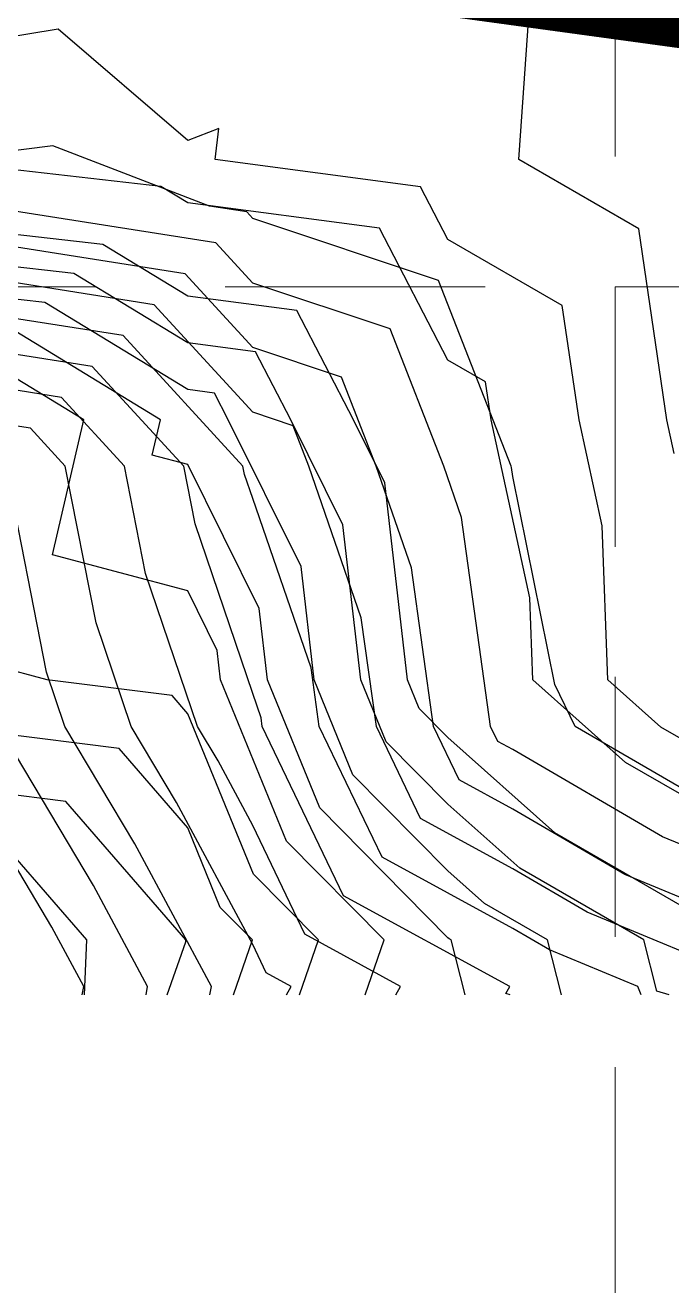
# Model space of a CAD drawing. Header units: inches. Extents: x 2468858 to 2474627, y 7110391 to 7114000.
# Drawn here: x 2470257.5 to 2470307.2, y 7111218.4 to 7111315.3 of the extents above; entities that cross this region are included whole.
import ezdxf

# ---------------------------------------------------------------- set-up
doc = ezdxf.new("R2010")
doc.units = ezdxf.units.IN
doc.header["$MEASUREMENT"] = 0
doc.linetypes.add('HIDDEN', pattern=[0.375, 0.25, -0.125])
for name, color, linetype in [('contours', 35, 'Continuous'), ('GRID', 254, 'HIDDEN'), ('LIMITS OF DISTUBANCE', 1, 'HIDDEN'), ('SODDED LOT', 2, 'Continuous')]:
    doc.layers.add(name, color=color, linetype=linetype)

msp = doc.modelspace()

# ---------------------------------------------------------------- hatches: boundary and pattern name
at = {"layer": 'SODDED LOT'}
h = msp.add_hatch(dxfattribs=at)
h.set_pattern_fill('ANSI31', color=256, scale=30, style=0)
h.set_pattern_definition([(45, (0, 0), (-2.6516504294, 2.6516504294), [])])
h.paths.add_polyline_path([(2473645.39, 7113690.662), (2473644.98, 7113704.579), (2473380.055, 7113706.217), (2473375.551, 7113692.299), (2473381.693, 7113694.755), (2473634.334, 7113693.937)])
h.paths.add_polyline_path([(2473661.809, 7113026.941), (2473687.471, 7113025.608), (2473728.462, 7113019.278), (2473771.121, 7113012.615), (2473800.781, 7113000.621), (2473816.112, 7112991.959), (2473817.619, 7112992.3), (2473826.576, 7112958.987), (2473778.331, 7112869.435), (2473754.227, 7112818.273), (2473704.863, 7112707.307), (2473675.949, 7112628.52), (2473649.367, 7112551.597), (2473609.354, 7112401.129), (2473621.994, 7112397.241), (2473660.238, 7112541.419), (2473686.99, 7112623.569), (2473721.048, 7112713.976), (2473756.536, 7112795.8), (2473776.215, 7112842.137), (2473803.695, 7112892.8), (2473821.264, 7112931.754), (2473838.194, 7112953.92), (2473843.825, 7112970.358), (2473841.572, 7112984.994), (2473834.364, 7112995.802), (2473821.751, 7113003.457), (2473803.506, 7113011.563), (2473780.756, 7113020.12), (2473754.177, 7113027.776), (2473717.913, 7113032.729), (2473683.75, 7113037.762), (2473675.216, 7113037.54), (2473668.455, 7113034.66), (2473663.024, 7113029.009)])
h.paths.add_polyline_path([(2473971.465, 7113199.84), (2473953.303, 7113211.944), (2473941.195, 7113192.086), (2473861.097, 7113065.572), (2473810.525, 7113087.5), (2473761.172, 7113101.509), (2473720.958, 7113106.991), (2473697.201, 7113110.438), (2473674.116, 7113113.735), (2473679.513, 7113105.343), (2473686.708, 7113099.949), (2473703.497, 7113097.551), (2473742.472, 7113092.156), (2473787.443, 7113083.165), (2473826.418, 7113069.978), (2473851.002, 7113058.589), (2473862.395, 7113053.195), (2473874.387, 7113053.494), (2473885.779, 7113058.29), (2473895.973, 7113069.679), (2473937.946, 7113137.712), (2473969.871, 7113198.613)])
h.paths.add_polyline_path([(2474189.417, 7113705.552), (2474212.713, 7113695.294), (2474173.054, 7113585.508), (2474125.455, 7113471.585), (2474078.435, 7113374.029), (2473995.236, 7113231.376), (2473980.718, 7113211.839), (2473961.732, 7113224.12), (2474019.248, 7113316.226), (2474060.012, 7113393.26), (2474123.112, 7113524.999), (2474155.499, 7113608.174)])
h.paths.add_polyline_path([(2472149.873, 7113580.614), (2472139.149, 7113587.251), (2472148.341, 7113599.503), (2472129.956, 7113617.372), (2472301.037, 7113620.945), (2472421.049, 7113670.465), (2472435.859, 7113657.702), (2472418.496, 7113656.681), (2472386.322, 7113644.429), (2472349.553, 7113630.645), (2472301.037, 7113613.798), (2472253.543, 7113608.182), (2472206.049, 7113607.672), (2472182.046, 7113606.651), (2472168.769, 7113602.567), (2472156.001, 7113590.314)])
h.paths.add_polyline_path([(2472770.944, 7113693.31), (2472783.831, 7113696.402), (2473029.188, 7113695.371), (2473046.198, 7113689.703), (2473045.683, 7113705.677), (2472771.46, 7113707.223)])
h.paths.add_polyline_path([(2472613.256, 7113048.108), (2472742.649, 7113047.887), (2472742.87, 7112984.098), (2472740.212, 7112975.017), (2472732.235, 7112966.822), (2472722.708, 7112964.607), (2472628.322, 7112964.829), (2472620.346, 7112967.708), (2472615.693, 7112974.131), (2472614.142, 7112982.326), (2472613.256, 7112995.172)])
h.paths.add_polyline_path([(2471336.503, 7111475.41), (2471335.525, 7111275.422), (2470491.656, 7111254.319), (2470479.592, 7111328.941), (2470466.019, 7111461.602), (2470553.435, 7111470.896), (2470638.396, 7111473.121)])
h.paths.add_polyline_path([(2473446.67, 7112356.475), (2473471.901, 7112308.471), (2473532.945, 7112257.212), (2473501.202, 7112186.425), (2473329.467, 7112103.434), (2473116.222, 7112035.902), (2473103.199, 7112106.689), (2473072.635, 7112126.647), (2472815.114, 7111934.941), (2472802.329, 7111780.663), (2472622.312, 7111675.222), (2472617.639, 7111803.674), (2472501.022, 7111721.103), (2472320.824, 7111594.384), (2472182.919, 7111519.021), (2472068.918, 7111484.097), (2471932.851, 7111463.878), (2471923.658, 7111337.048), (2471693.816, 7111327.858), (2471696.081, 7111477.569), (2471836.919, 7111477.569), (2471858.778, 7111468.516), (2471876.578, 7111467.891), (2471898.126, 7111477.881), (2471906.245, 7111490.368), (2471909.368, 7111504.104), (2471908.119, 7111517.839), (2471903.747, 7111528.765), (2471899.687, 7111538.755), (2471899.784, 7111997.708), (2471902.818, 7112006.804), (2471908.608, 7112013.145), (2471915.227, 7112016.453), (2471926.257, 7112016.453), (2472502.65, 7112016.183), (2472510.043, 7112014.974), (2472516.227, 7112010.27), (2472519.857, 7112006.239), (2472597.233, 7111900.262), (2472601.633, 7111894.003), (2472601.971, 7111890.788), (2472601.971, 7111885.882), (2472602.141, 7111880.638), (2472603.494, 7111873.533), (2472605.525, 7111864.06), (2472610.94, 7111855.263), (2472618.725, 7111847.65), (2472625.663, 7111842.744), (2472634.125, 7111839.53), (2472648.17, 7111837.162), (2472661.032, 7111839.361), (2472670.847, 7111843.928), (2472681.248, 7111852.18), (2472689.318, 7111863.682), (2472693.244, 7111876.127), (2472698.538, 7111882.816), (2472979.471, 7112088.658), (2473047.701, 7112135.281), (2473102.113, 7112161.182), (2473168.616, 7112185.357), (2473235.478, 7112199.354), (2473286.974, 7112219.374), (2473338.947, 7112250.356), (2473378.045, 7112286.581), (2473406.654, 7112322.33), (2473434.971, 7112369.644)])
h.paths.add_polyline_path([(2469394.725, 7112321.676), (2469408.624, 7112317.353), (2469404.609, 7112306.546), (2469398.277, 7112300.525), (2469390.555, 7112297.129), (2469383.914, 7112297.746), (2469371.405, 7112301.143), (2469261.634, 7112337.751), (2469252.633, 7112344.022), (2469246.905, 7112352.883), (2469243.905, 7112361.063), (2469244.314, 7112369.379), (2469247.041, 7112379.876), (2469254.133, 7112392.282), (2469258.633, 7112404.825), (2469259.861, 7112413.959), (2469268.32, 7112441.055), (2469285.096, 7112497.601), (2469297.507, 7112549.941), (2469306.039, 7112604.22), (2469344.047, 7112603.833), (2469331.637, 7112539.473), (2469306.039, 7112437.894), (2469285.484, 7112378.575), (2469297.119, 7112353.374)])
h.paths.add_polyline_path([(2469215.25, 7111699.107), (2469133.16, 7111698.799), (2469133.122, 7111837.42), (2469136.779, 7111854.072), (2469131.497, 7111869.099), (2469132.542, 7111935.146), (2469148.788, 7112051.429), (2469175.431, 7112146.923), (2469214.079, 7112259.786), (2469218.218, 7112266.725), (2469223.725, 7112271.916), (2469228.76, 7112275.219), (2469234.896, 7112277.106), (2469242.606, 7112277.421), (2469249.214, 7112276.005), (2469256.451, 7112274.118), (2469362.496, 7112239.201), (2469368.947, 7112235.111), (2469372.093, 7112231.494), (2469374.611, 7112225.045), (2469375.555, 7112217.024), (2469372.566, 7112206.8), (2469260.699, 7112244.706), (2469237.571, 7112231.809), (2469223.883, 7112159.458), (2469213.798, 7112077.451), (2469211.785, 7111997.376), (2469212.59, 7111919.312)])
edge = h.paths.add_edge_path()
edge.add_line((2469946.693, 7111538.545), (2469944.938, 7111523.504))
edge.add_line((2469944.938, 7111523.504), (2469929.501, 7111368.536))
edge.add_line((2469929.501, 7111368.536), (2469627.825, 7111363.407))
edge.add_line((2469627.825, 7111363.407), (2469640.138, 7111528.556))
edge.add_line((2469640.138, 7111528.556), (2469611.098, 7111528.958))
edge.add_line((2469611.098, 7111528.958), (2469563.64, 7111542.058))
edge.add_line((2469563.64, 7111542.058), (2469395.722, 7111608.85))
edge.add_line((2469395.722, 7111608.85), (2469312.313, 7111524.841))
edge.add_line((2469312.313, 7111524.841), (2469259.937, 7111580.22))
edge.add_line((2469259.937, 7111580.22), (2469329.015, 7111646.449))
edge.add_line((2469329.015, 7111646.449), (2469327.644, 7111656.689))
edge.add_line((2469327.644, 7111656.689), (2469327.342, 7111668.014))
edge.add_line((2469327.342, 7111668.014), (2469328.702, 7111676.319))
edge.add_line((2469328.702, 7111676.319), (2469331.572, 7111684.926))
edge.add_line((2469331.572, 7111684.926), (2469335.65, 7111692.023))
edge.add_line((2469335.65, 7111692.023), (2469336.859, 7111699.724))
edge.add_line((2469336.859, 7111699.724), (2469350.604, 7111699.875))
edge.add_line((2469350.604, 7111699.875), (2469349.094, 7111695.194))
edge.add_line((2469349.094, 7111695.194), (2469344.26, 7111688.248))
edge.add_line((2469344.26, 7111688.248), (2469339.88, 7111679.792))
edge.add_arc((2469382.623, 7111662.985), 45.929, 158.53426, 290.61035)
edge.add_arc((2469402.887, 7111601.899), 18.555, 61.3608, 102.7575, ccw=False)
edge.add_line((2469411.78, 7111618.184), (2469554.003, 7111560.869))
edge.add_line((2469554.003, 7111560.869), (2469580.434, 7111552.505))
edge.add_line((2469580.434, 7111552.505), (2469597.928, 7111547.753))
edge.add_line((2469597.928, 7111547.753), (2469618.844, 7111543.761))
edge.add_line((2469618.844, 7111543.761), (2469652.776, 7111539.883))
edge.add_line((2469652.776, 7111539.883), (2469702.999, 7111539.883))
edge.add_line((2469702.999, 7111539.883), (2469903.741, 7111540.586))
edge.add_line((2469903.741, 7111540.586), (2469929.647, 7111539.769))
edge.add_line((2469929.647, 7111539.769), (2469946.693, 7111538.545))

# ---------------------------------------------------------------- linework, layer by layer
at = {"layer": 'contours', "color": 35}
for p, q in [((2470295.455, 7111305, 582), (2470296.41, 7111318.59, 582)), ((2470295.455, 7111305, 582), (2470296.41, 7111318.59, 582)), ((2470260.039, 7111315.039, 581), (2470250, 7111313.369, 581)), ((2470260.039, 7111315.039, 581), (2470250, 7111313.369, 581)), ((2470270, 7111306.456, 581), (2470260.039, 7111315.039, 581)), ((2470270, 7111306.456, 581), (2470260.039, 7111315.039, 581)), ((2470272.379, 7111307.379, 581), (2470270, 7111306.456, 581)), ((2470272.379, 7111307.379, 581), (2470270, 7111306.456, 581)), ((2470272.097, 7111305, 581), (2470272.379, 7111307.379, 581)), ((2470272.097, 7111305, 581), (2470272.379, 7111307.379, 581)), ((2470259.613, 7111306.047, 580), (2470254.989, 7111305.467, 580)), ((2470271.678, 7111301.423, 580), (2470259.613, 7111306.047, 580)), ((2470267.94, 7111302.94, 580), (2470250, 7111304.985, 580)), ((2470287.903, 7111302.903, 581), (2470272.097, 7111305, 581)), ((2470287.903, 7111302.903, 581), (2470272.097, 7111305, 581)), ((2470304.678, 7111299.678, 582), (2470295.455, 7111305, 582)), ((2470304.678, 7111299.678, 582), (2470295.455, 7111305, 582)), ((2470270, 7111301.686, 580), (2470267.94, 7111302.94, 580)), ((2470290, 7111298.86, 581), (2470287.903, 7111302.903, 581)), ((2470290, 7111298.86, 581), (2470287.903, 7111302.903, 581)), ((2470272.163, 7111298.597, 579), (2470254.989, 7111301.3, 579)), ((2470284.731, 7111299.731, 580), (2470270, 7111301.686, 580)), ((2470274.538, 7111300.972, 580), (2470271.678, 7111301.423, 580)), ((2470274.989, 7111300.48, 580), (2470274.538, 7111300.972, 580)), ((2470263.473, 7111298.473, 578), (2470250, 7111300.009, 578)), ((2470263.473, 7111298.473, 578), (2470250, 7111300.009, 578)), ((2470289.278, 7111295.712, 580), (2470274.989, 7111300.48, 580)), ((2470290, 7111289.572, 580), (2470284.731, 7111299.731, 580)), ((2470298.789, 7111293.789, 581), (2470290, 7111298.86, 581)), ((2470298.789, 7111293.789, 581), (2470290, 7111298.86, 581)), ((2470306.834, 7111285, 582), (2470304.678, 7111299.678, 582)), ((2470306.834, 7111285, 582), (2470304.678, 7111299.678, 582)), ((2470269.787, 7111296.221, 578), (2470254.989, 7111298.551, 578)), ((2470270, 7111294.5, 578), (2470263.473, 7111298.473, 578)), ((2470270, 7111294.5, 578), (2470263.473, 7111298.473, 578)), ((2470274.989, 7111295.51, 579), (2470272.163, 7111298.597, 579)), ((2470261.24, 7111296.24, 577), (2470250, 7111297.521, 577)), ((2470261.24, 7111296.24, 577), (2470250, 7111297.521, 577)), ((2470270, 7111290.907, 577), (2470261.24, 7111296.24, 577)), ((2470270, 7111290.907, 577), (2470261.24, 7111296.24, 577)), ((2470274.989, 7111290.539, 578), (2470269.787, 7111296.221, 578)), ((2470259.006, 7111294.006, 576), (2470250, 7111295.033, 576)), ((2470259.006, 7111294.006, 576), (2470250, 7111295.033, 576)), ((2470267.412, 7111293.845, 577), (2470254.989, 7111295.801, 577)), ((2470285.551, 7111291.985, 579), (2470274.989, 7111295.51, 579)), ((2470294.857, 7111281.423, 580), (2470289.278, 7111295.712, 580)), ((2470278.387, 7111293.387, 578), (2470270, 7111294.5, 578)), ((2470278.387, 7111293.387, 578), (2470270, 7111294.5, 578)), ((2470265.036, 7111291.47, 576), (2470254.989, 7111293.052, 576)), ((2470270, 7111287.315, 576), (2470259.006, 7111294.006, 576)), ((2470270, 7111287.315, 576), (2470259.006, 7111294.006, 576)), ((2470274.989, 7111285.569, 577), (2470267.412, 7111293.845, 577)), ((2470282.737, 7111285, 578), (2470278.387, 7111293.387, 578)), ((2470282.737, 7111285, 578), (2470278.387, 7111293.387, 578)), ((2470300.079, 7111285, 581), (2470298.789, 7111293.789, 581)), ((2470300.079, 7111285, 581), (2470298.789, 7111293.789, 581)), ((2470267.9, 7111285, 575), (2470256.773, 7111291.773, 575)), ((2470274.234, 7111281.423, 576), (2470265.036, 7111291.47, 576)), ((2470289.675, 7111281.423, 579), (2470285.551, 7111291.985, 579)), ((2470262.66, 7111289.094, 575), (2470254.989, 7111290.302, 575)), ((2470275.216, 7111290.216, 577), (2470270, 7111290.907, 577)), ((2470275.216, 7111290.216, 577), (2470270, 7111290.907, 577)), ((2470281.824, 7111288.258, 578), (2470274.989, 7111290.539, 578)), ((2470277.92, 7111285, 577), (2470275.216, 7111290.216, 577)), ((2470277.92, 7111285, 577), (2470275.216, 7111290.216, 577)), ((2470261.998, 7111285, 574), (2470254.54, 7111289.54, 574)), ((2470261.998, 7111285, 574), (2470254.54, 7111289.54, 574)), ((2470292.899, 7111287.899, 580), (2470290, 7111289.572, 580)), ((2470269.684, 7111281.423, 575), (2470262.66, 7111289.094, 575)), ((2470284.493, 7111281.423, 578), (2470281.824, 7111288.258, 578)), ((2470260.285, 7111286.719, 574), (2470254.989, 7111287.552, 574)), ((2470272.044, 7111287.044, 576), (2470270, 7111287.315, 576)), ((2470272.044, 7111287.044, 576), (2470270, 7111287.315, 576)), ((2470293.325, 7111285, 580), (2470292.899, 7111287.899, 580)), ((2470265.133, 7111281.423, 574), (2470260.285, 7111286.719, 574)), ((2470273.103, 7111285, 576), (2470272.044, 7111287.044, 576)), ((2470273.103, 7111285, 576), (2470272.044, 7111287.044, 576)), ((2470278.098, 7111284.531, 577), (2470274.989, 7111285.569, 577)), ((2470257.909, 7111284.343, 573), (2470254.989, 7111284.803, 573)), ((2470260.583, 7111281.423, 573), (2470257.909, 7111284.343, 573)), ((2470259.606, 7111274.606, 574), (2470261.998, 7111285, 574)), ((2470259.606, 7111274.606, 574), (2470261.998, 7111285, 574)), ((2470267.273, 7111282.273, 575), (2470267.9, 7111285, 575)), ((2470278.704, 7111273.704, 576), (2470273.103, 7111285, 576)), ((2470278.704, 7111273.704, 576), (2470273.103, 7111285, 576)), ((2470281.925, 7111276.925, 577), (2470277.92, 7111285, 577)), ((2470281.925, 7111276.925, 577), (2470277.92, 7111285, 577)), ((2470279.311, 7111281.423, 577), (2470278.098, 7111284.531, 577)), ((2470285.145, 7111280.145, 578), (2470282.737, 7111285, 578)), ((2470285.145, 7111280.145, 578), (2470282.737, 7111285, 578)), ((2470296.296, 7111271.296, 580), (2470293.325, 7111285, 580)), ((2470301.847, 7111276.847, 581), (2470300.079, 7111285, 581)), ((2470301.847, 7111276.847, 581), (2470300.079, 7111285, 581)), ((2470307.398, 7111282.398, 582), (2470306.834, 7111285, 582)), ((2470307.398, 7111282.398, 582), (2470306.834, 7111285, 582)), ((2470259.145, 7111265.579, 572), (2470256.032, 7111281.423, 572)), ((2470262.948, 7111269.382, 573), (2470260.583, 7111281.423, 573)), ((2470266.751, 7111273.185, 574), (2470265.133, 7111281.423, 574)), ((2470270, 7111281.545, 575), (2470267.273, 7111282.273, 575)), ((2470270.555, 7111276.989, 575), (2470269.684, 7111281.423, 575)), ((2470275.484, 7111270.484, 575), (2470270, 7111281.545, 575)), ((2470274.358, 7111280.792, 576), (2470274.234, 7111281.423, 576)), ((2470283.337, 7111269.771, 577), (2470279.311, 7111281.423, 577)), ((2470287.188, 7111273.622, 578), (2470284.493, 7111281.423, 578)), ((2470291.04, 7111277.474, 579), (2470289.675, 7111281.423, 579)), ((2470294.891, 7111281.325, 580), (2470294.857, 7111281.423, 580)), ((2470274.989, 7111278.936, 576), (2470274.358, 7111280.792, 576)), ((2470294.989, 7111280.624, 580), (2470294.891, 7111281.325, 580)), ((2470298.217, 7111264.651, 580), (2470294.989, 7111280.624, 580)), ((2470286.89, 7111265, 578), (2470285.145, 7111280.145, 578)), ((2470286.89, 7111265, 578), (2470285.145, 7111280.145, 578)), ((2470279.486, 7111265.92, 576), (2470274.989, 7111278.936, 576)), ((2470274.989, 7111263.937, 575), (2470270.555, 7111276.989, 575)), ((2470283.299, 7111265, 577), (2470281.925, 7111276.925, 577)), ((2470283.299, 7111265, 577), (2470281.925, 7111276.925, 577)), ((2470293.277, 7111261.423, 579), (2470291.04, 7111277.474, 579)), ((2470302.283, 7111265, 581), (2470301.847, 7111276.847, 581)), ((2470302.283, 7111265, 581), (2470301.847, 7111276.847, 581)), ((2470270, 7111271.831, 574), (2470259.606, 7111274.606, 574)), ((2470270, 7111271.831, 574), (2470259.606, 7111274.606, 574)), ((2470279.708, 7111265, 576), (2470278.704, 7111273.704, 576)), ((2470279.708, 7111265, 576), (2470278.704, 7111273.704, 576)), ((2470270.747, 7111261.423, 574), (2470266.751, 7111273.185, 574)), ((2470288.889, 7111261.423, 578), (2470287.188, 7111273.622, 578)), ((2470272.264, 7111267.264, 574), (2470270, 7111271.831, 574)), ((2470272.264, 7111267.264, 574), (2470270, 7111271.831, 574)), ((2470296.527, 7111265, 580), (2470296.296, 7111271.296, 580)), ((2470276.116, 7111265, 575), (2470275.484, 7111270.484, 575)), ((2470265.652, 7111261.423, 573), (2470262.948, 7111269.382, 573)), ((2470284.501, 7111261.423, 577), (2470283.337, 7111269.771, 577)), ((2470259.202, 7111265, 573), (2470251.939, 7111266.939, 573)), ((2470259.202, 7111265, 573), (2470251.939, 7111266.939, 573)), ((2470272.525, 7111265, 574), (2470272.264, 7111267.264, 574)), ((2470272.525, 7111265, 574), (2470272.264, 7111267.264, 574)), ((2470280.113, 7111261.423, 576), (2470279.486, 7111265.92, 576)), ((2470260.556, 7111261.423, 572), (2470259.145, 7111265.579, 572)), ((2470268.79, 7111263.79, 573), (2470259.202, 7111265, 573)), ((2470268.79, 7111263.79, 573), (2470259.202, 7111265, 573)), ((2470277.598, 7111252.598, 574), (2470272.525, 7111265, 574)), ((2470277.598, 7111252.598, 574), (2470272.525, 7111265, 574)), ((2470280.147, 7111255.147, 575), (2470276.116, 7111265, 575)), ((2470282.695, 7111257.695, 576), (2470279.708, 7111265, 576)), ((2470282.695, 7111257.695, 576), (2470279.708, 7111265, 576)), ((2470285.244, 7111260.244, 577), (2470283.299, 7111265, 577)), ((2470285.244, 7111260.244, 577), (2470283.299, 7111265, 577)), ((2470287.793, 7111262.793, 578), (2470286.89, 7111265, 578)), ((2470287.793, 7111262.793, 578), (2470286.89, 7111265, 578)), ((2470303.651, 7111258.651, 580), (2470296.527, 7111265, 580)), ((2470306.363, 7111261.363, 581), (2470302.283, 7111265, 581)), ((2470306.363, 7111261.363, 581), (2470302.283, 7111265, 581)), ((2470299.79, 7111261.423, 580), (2470298.217, 7111264.651, 580)), ((2470270, 7111262.394, 573), (2470268.79, 7111263.79, 573)), ((2470270, 7111262.394, 573), (2470268.79, 7111263.79, 573)), ((2470275.634, 7111262.068, 575), (2470274.989, 7111263.937, 575)), ((2470275.049, 7111250.049, 573), (2470270, 7111262.394, 573)), ((2470275.049, 7111250.049, 573), (2470270, 7111262.394, 573)), ((2470275.724, 7111261.423, 575), (2470275.634, 7111262.068, 575)), ((2470290, 7111260.559, 578), (2470287.793, 7111262.793, 578)), ((2470290, 7111260.559, 578), (2470287.793, 7111262.793, 578)), ((2470264.713, 7111259.713, 572), (2470250, 7111261.57, 572)), ((2470264.713, 7111259.713, 572), (2470250, 7111261.57, 572)), ((2470262.748, 7111249.182, 571), (2470255.461, 7111261.423, 571)), ((2470265.942, 7111252.376, 572), (2470260.556, 7111261.423, 572)), ((2470269.136, 7111255.57, 573), (2470265.652, 7111261.423, 573)), ((2470272.33, 7111258.764, 574), (2470270.747, 7111261.423, 574)), ((2470281.968, 7111248.402, 575), (2470275.724, 7111261.423, 575)), ((2470284.934, 7111251.368, 576), (2470280.113, 7111261.423, 576)), ((2470287.9, 7111254.334, 577), (2470284.501, 7111261.423, 577)), ((2470290.866, 7111257.3, 578), (2470288.889, 7111261.423, 578)), ((2470293.832, 7111260.266, 579), (2470293.277, 7111261.423, 579)), ((2470309.396, 7111255.83, 580), (2470299.79, 7111261.423, 580)), ((2470310, 7111259.26, 581), (2470306.363, 7111261.363, 581)), ((2470310, 7111259.26, 581), (2470306.363, 7111261.363, 581)), ((2470290, 7111255.43, 577), (2470285.244, 7111260.244, 577)), ((2470290, 7111255.43, 577), (2470285.244, 7111260.244, 577)), ((2470298.227, 7111253.227, 578), (2470290, 7111260.559, 578)), ((2470298.227, 7111253.227, 578), (2470290, 7111260.559, 578)), ((2470294.989, 7111259.635, 579), (2470293.832, 7111260.266, 579)), ((2470270, 7111253.613, 572), (2470264.713, 7111259.713, 572)), ((2470270, 7111253.613, 572), (2470264.713, 7111259.713, 572)), ((2470306.499, 7111252.933, 579), (2470294.989, 7111259.635, 579)), ((2470274.989, 7111253.806, 574), (2470272.33, 7111258.764, 574)), ((2470310, 7111254.98, 580), (2470303.651, 7111258.651, 580)), ((2470290, 7111250.301, 576), (2470282.695, 7111257.695, 576)), ((2470290, 7111250.301, 576), (2470282.695, 7111257.695, 576)), ((2470294.989, 7111255.052, 578), (2470290.866, 7111257.3, 578)), ((2470260.637, 7111255.637, 571), (2470250, 7111256.979, 571)), ((2470260.637, 7111255.637, 571), (2470250, 7111256.979, 571)), ((2470269.855, 7111245, 571), (2470260.637, 7111255.637, 571)), ((2470269.855, 7111245, 571), (2470260.637, 7111255.637, 571)), ((2470274.989, 7111244.655, 573), (2470269.136, 7111255.57, 573)), ((2470295.515, 7111250.515, 577), (2470290, 7111255.43, 577)), ((2470295.515, 7111250.515, 577), (2470290, 7111255.43, 577)), ((2470290, 7111245.172, 575), (2470280.147, 7111255.147, 575)), ((2470294.989, 7111250.469, 577), (2470287.9, 7111254.334, 577)), ((2470303.602, 7111250.036, 578), (2470294.989, 7111255.052, 578)), ((2470259.554, 7111245.988, 570), (2470254.989, 7111253.657, 570)), ((2470272.5, 7111247.5, 572), (2470270, 7111253.613, 572)), ((2470272.5, 7111247.5, 572), (2470270, 7111253.613, 572)), ((2470279.002, 7111245.436, 574), (2470274.989, 7111253.806, 574)), ((2470271.815, 7111241.423, 572), (2470265.942, 7111252.376, 572)), ((2470285.104, 7111245, 574), (2470277.598, 7111252.598, 574)), ((2470285.104, 7111245, 574), (2470277.598, 7111252.598, 574)), ((2470310, 7111246.419, 578), (2470298.227, 7111253.227, 578)), ((2470310, 7111246.419, 578), (2470298.227, 7111253.227, 578)), ((2470314.989, 7111249.41, 579), (2470306.499, 7111252.933, 579)), ((2470262.246, 7111245, 570), (2470256.56, 7111251.56, 570)), ((2470294.989, 7111245.885, 576), (2470284.934, 7111251.368, 576)), ((2470300.706, 7111247.14, 577), (2470294.989, 7111250.469, 577)), ((2470305.051, 7111245, 577), (2470295.515, 7111250.515, 577)), ((2470305.051, 7111245, 577), (2470295.515, 7111250.515, 577)), ((2470280.037, 7111245, 573), (2470275.049, 7111250.049, 573)), ((2470280.037, 7111245, 573), (2470275.049, 7111250.049, 573)), ((2470292.803, 7111247.803, 576), (2470290, 7111250.301, 576)), ((2470292.803, 7111247.803, 576), (2470290, 7111250.301, 576)), ((2470314.989, 7111245.312, 578), (2470303.602, 7111250.036, 578)), ((2470266.908, 7111241.423, 571), (2470262.748, 7111249.182, 571)), ((2470274.97, 7111245, 572), (2470272.5, 7111247.5, 572)), ((2470274.97, 7111245, 572), (2470272.5, 7111247.5, 572)), ((2470294.767, 7111241.423, 575), (2470281.968, 7111248.402, 575)), ((2470297.65, 7111245, 576), (2470292.803, 7111247.803, 576)), ((2470297.65, 7111245, 576), (2470292.803, 7111247.803, 576)), ((2470314.484, 7111241.423, 577), (2470300.706, 7111247.14, 577)), ((2470262.002, 7111241.423, 570), (2470259.554, 7111245.988, 570)), ((2470297.809, 7111244.243, 576), (2470294.989, 7111245.885, 576)), ((2470262.06, 7111240.788, 570), (2470262.246, 7111245, 570)), ((2470268.419, 7111240.788, 571), (2470269.849, 7111244.849, 571)), ((2470268.419, 7111240.788, 571), (2470269.849, 7111244.849, 571)), ((2470269.849, 7111244.849, 571), (2470269.855, 7111245, 571)), ((2470269.849, 7111244.849, 571), (2470269.855, 7111245, 571)), ((2470273.513, 7111240.788, 572), (2470274.97, 7111245, 572)), ((2470273.513, 7111240.788, 572), (2470274.97, 7111245, 572)), ((2470276.036, 7111242.47, 573), (2470274.989, 7111244.655, 573)), ((2470278.58, 7111240.788, 573), (2470280.037, 7111245, 573)), ((2470278.58, 7111240.788, 573), (2470280.037, 7111245, 573)), ((2470286.362, 7111241.423, 574), (2470279.002, 7111245.436, 574)), ((2470283.646, 7111240.788, 574), (2470285.104, 7111245, 574)), ((2470283.646, 7111240.788, 574), (2470285.104, 7111245, 574)), ((2470290.091, 7111245.091, 575), (2470290, 7111245.172, 575)), ((2470290.249, 7111245, 575), (2470290.091, 7111245.091, 575)), ((2470291.324, 7111240.788, 575), (2470290.249, 7111245, 575)), ((2470298.725, 7111240.788, 576), (2470297.65, 7111245, 576)), ((2470298.725, 7111240.788, 576), (2470297.65, 7111245, 576)), ((2470306.058, 7111241.058, 577), (2470305.051, 7111245, 577)), ((2470306.058, 7111241.058, 577), (2470305.051, 7111245, 577)), ((2470304.606, 7111241.423, 576), (2470297.809, 7111244.243, 576)), ((2470277.957, 7111241.423, 573), (2470276.036, 7111242.47, 573)), ((2470261.893, 7111240.788, 570), (2470262.002, 7111241.423, 570)), ((2470266.8, 7111240.788, 571), (2470266.908, 7111241.423, 571)), ((2470271.707, 7111240.788, 572), (2470271.815, 7111241.423, 572)), ((2470277.586, 7111240.788, 573), (2470277.957, 7111241.423, 573)), ((2470285.991, 7111240.788, 574), (2470286.362, 7111241.423, 574)), ((2470294.455, 7111240.889, 575), (2470294.767, 7111241.423, 575)), ((2470294.782, 7111240.788, 575), (2470294.455, 7111240.889, 575)), ((2470304.843, 7111240.788, 576), (2470304.606, 7111241.423, 576)), ((2470307.019, 7111240.788, 577), (2470306.058, 7111241.058, 577)), ((2470307.019, 7111240.788, 577), (2470306.058, 7111241.058, 577))]:
    msp.add_line(p, q, dxfattribs=at)
at = {"layer": 'GRID', "color": 252, "linetype": 'HIDDEN', "lineweight": 0, "ltscale": 80}
for p, q in [((2470302.868, 7113905.226), (2470302.868, 7110754.828)), ((2468952.868, 7111295.226), (2474532.868, 7111295.226))]:
    msp.add_line(p, q, dxfattribs=at)
at = {"layer": 'LIMITS OF DISTUBANCE', "ltscale": 300, "const_width": 8}
msp.add_lwpolyline([(2471705.421, 7112622.348), (2469299.783, 7112610.935), (2469280.513, 7112511.921), (2469190.307, 7112212.775), (2469165.716, 7112138.5, 0.093397), (2469125.136, 7111836.239), (2469126.648, 7111691.284), (2469320.357, 7111692.245), (2469319.396, 7111652.363), (2469249.218, 7111583.651), (2469311.224, 7111515.899), (2469399.186, 7111603.352), (2469561.172, 7111536.561), (2469635.519, 7111518.846), (2469622.575, 7111359.806), (2469939.145, 7111366.276), (2469938.067, 7111400.24), (2470156.406, 7111338.313), (2470318.786, 7111316.1), (2470476.037, 7111322.081), (2470480.311, 7111246.899), (2471344.656, 7111268.502)], format="xyb", dxfattribs=at)

doc.saveas('drawing.dxf')
